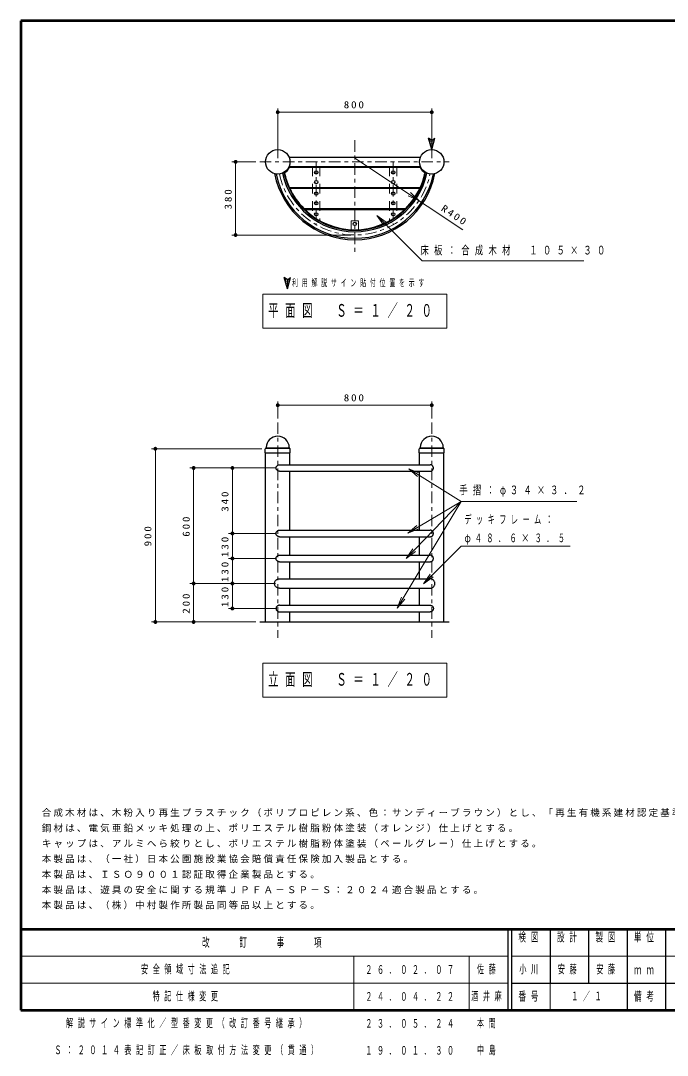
# Model space of a CAD drawing. Units: millimetres on the paper, scale 1:20. Extents: x -365 to 0, y -12 to 257.
# Drawn here: x -365 to -197.1, y -11.7 to 257 of the extents above; entities that cross this region are included whole.
import ezdxf

# ---------------------------------------------------------------- set-up
doc = ezdxf.new("R2010")
doc.units = ezdxf.units.MM
doc.linetypes.add('USER1', pattern=[4.5, 2.5, -2])
doc.linetypes.add('USER2', pattern=[6, 3, -1, 1, -1])
doc.layers.add('LY_1', color=7, linetype='Continuous', lineweight=13)
doc.layers.add('LY_8', color=7, linetype='Continuous', lineweight=13)
doc.layers.add('LY_3', color=7, linetype='Continuous')
doc.styles.add('ＭＳ ゴシック', font='')
doc.styles.get('ＭＳ ゴシック').set_extended_font_data('MS Gothic')

# ---------------------------------------------------------------- blocks, each defined once
blk = doc.blocks.new('filled_dot')
at = {"color": 0, "linetype": 'Continuous', "lineweight": -2, "const_width": 1.25}
blk.add_lwpolyline([(-0.625, 0, 1), (0.625, 0, 1)], format="xyb", close=True, dxfattribs=at)
blk = doc.blocks.new('open_arrow')
at = {"color": 0, "linetype": 'Continuous', "lineweight": -2}
blk.add_lwpolyline([(7.5, 1.25), (0, 0), (7.5, -1.25)], dxfattribs=at)

msp = doc.modelspace()

# ---------------------------------------------------------------- linework, layer by layer
at = {"layer": 'LY_1'}
for p, q in [((-298.24, 221.332), (-298.24, 234.232)), ((-258.24, 221.332), (-258.24, 234.232)), ((-298.24, 233.232), (-258.24, 233.232)), ((-258.91, 226.007), (-258.374, 226.007)), ((-258.74, 225.373), (-258.74, 226.28)), ((-258.24, 223.507), (-258.24, 225.907)), ((-258.106, 226.007), (-257.57, 226.007)), ((-257.74, 225.373), (-257.74, 226.28)), ((-258.776, 225.507), (-257.704, 225.507)), ((-258.642, 225.007), (-257.838, 225.007)), ((-258.508, 224.507), (-257.972, 224.507)), ((-258.374, 224.007), (-258.106, 224.007)), ((-278.24, 221.332), (-250.13, 202.669)), ((-303.93, 220.332), (-310.18, 220.332)), ((-309.18, 201.332), (-309.18, 220.332)), ((-270.76, 203.939), (-272.528, 206.414)), ((-272.528, 206.414), (-270.053, 204.646)), ((-272.528, 206.414), (-270.406, 204.293)), ((-279.24, 201.332), (-310.18, 201.332)), ((-296.405, 189.821), (-295.869, 189.821)), ((-296.271, 189.321), (-295.199, 189.321)), ((-296.235, 189.187), (-296.235, 190.094)), ((-296.137, 188.821), (-295.333, 188.821)), ((-296.003, 188.321), (-295.467, 188.321)), ((-295.735, 187.321), (-295.735, 189.721)), ((-295.601, 189.821), (-295.065, 189.821)), ((-295.235, 189.187), (-295.235, 190.094)), ((-302.14, 185.959), (-302.14, 177.159)), ((-254.34, 185.959), (-302.14, 185.959)), ((-295.869, 187.821), (-295.601, 187.821)), ((-254.34, 177.159), (-254.34, 185.959)), ((-302.14, 177.159), (-254.34, 177.159)), ((-298.24, 153.67), (-298.24, 158.118)), ((-298.24, 157.118), (-258.24, 157.118)), ((-258.24, 153.67), (-258.24, 158.118)), ((-302.415, 145.813), (-331.027, 145.813)), ((-330.027, 100.813), (-330.027, 145.813)), ((-301.397, 145.834), (-295.084, 145.834)), ((-301.196, 146.063), (-295.285, 146.063)), ((-261.397, 145.834), (-255.084, 145.834)), ((-261.196, 146.063), (-255.285, 146.063)), ((-298.806, 140.813), (-321.083, 140.813)), ((-320.083, 110.813), (-320.083, 140.813)), ((-298.806, 140.813), (-311.012, 140.813)), ((-310.012, 123.813), (-310.012, 140.813)), ((-261.92, 138.593), (-264.204, 140.602)), ((-264.204, 140.602), (-261.392, 139.443)), ((-264.204, 140.602), (-261.656, 139.018)), ((-264.204, 140.602), (-250.588, 132.137)), ((-267.22, 104.438), (-250.588, 132.137)), ((-264.423, 123.87), (-250.588, 132.137)), ((-298.806, 123.813), (-311.012, 123.813)), ((-310.012, 117.313), (-310.012, 123.813)), ((-264.423, 123.87), (-262.104, 125.838)), ((-264.423, 123.87), (-261.847, 125.409)), ((-261.591, 124.98), (-264.423, 123.87)), ((-264.913, 117.344), (-263.186, 119.846)), ((-264.913, 117.344), (-262.826, 119.499)), ((-262.467, 119.151), (-264.913, 117.344)), ((-298.806, 117.313), (-311.012, 117.313)), ((-310.012, 110.813), (-310.012, 117.313)), ((-260.389, 110.731), (-258.621, 113.206)), ((-298.806, 110.813), (-321.083, 110.813)), ((-298.806, 110.813), (-321.083, 110.813)), ((-320.083, 100.813), (-320.083, 110.813)), ((-298.806, 110.813), (-311.012, 110.813)), ((-310.012, 104.313), (-310.012, 110.813)), ((-260.389, 110.731), (-258.267, 112.852)), ((-257.914, 112.498), (-260.389, 110.731)), ((-267.22, 104.438), (-266.104, 107.267)), ((-267.22, 104.438), (-265.675, 107.01)), ((-265.247, 106.752), (-267.22, 104.438)), ((-298.806, 104.313), (-311.012, 104.313)), ((-303.93, 100.813), (-331.027, 100.813)), ((-303.93, 100.813), (-321.083, 100.813)), ((-302.14, 90.127), (-302.14, 81.327)), ((-254.34, 90.127), (-302.14, 90.127)), ((-254.34, 81.327), (-254.34, 90.127)), ((-302.14, 81.327), (-254.34, 81.327))]:
    msp.add_line(p, q, dxfattribs=at)
at = {"layer": 'LY_1', "linetype": 'USER2'}
for p, q in [((-278.24, 225.959), (-278.24, 196.339)), ((-302.93, 220.332), (-253.727, 220.332)), ((-288.24, 220.332), (-288.24, 204.011)), ((-268.24, 220.332), (-268.24, 204.011)), ((-298.24, 152.67), (-298.24, 96.709)), ((-258.24, 152.67), (-258.24, 96.709))]:
    msp.add_line(p, q, dxfattribs=at)
at = {"layer": 'LY_1', "lineweight": 25}
for p, q in [((-258.24, 225.907), (-259.044, 226.507)), ((-258.24, 223.507), (-259.044, 226.507)), ((-258.24, 225.907), (-257.436, 226.507)), ((-258.24, 223.507), (-257.436, 226.507)), ((-295.307, 221.547), (-261.174, 221.547)), ((-295.307, 219.117), (-261.174, 219.117)), ((-295.202, 218.957), (-261.279, 218.957)), ((-295.25, 213.707), (-261.231, 213.707)), ((-295.135, 213.457), (-261.345, 213.457)), ((-291.466, 208.207), (-265.015, 208.207)), ((-291.212, 207.957), (-265.268, 207.957)), ((-295.735, 189.721), (-296.539, 190.321)), ((-295.735, 187.321), (-296.539, 190.321)), ((-295.735, 189.721), (-294.931, 190.321)), ((-295.735, 187.321), (-294.931, 190.321)), ((-301.49, 144.738), (-301.47, 145.754)), ((-301.411, 145.891), (-301.284, 146.019)), ((-295.069, 145.891), (-295.197, 146.019)), ((-294.99, 144.738), (-295.011, 145.754)), ((-261.49, 144.738), (-261.47, 145.754)), ((-261.411, 145.891), (-261.284, 146.019)), ((-255.069, 145.891), (-255.197, 146.019)), ((-254.99, 144.738), (-255.011, 145.754)), ((-301.465, 144.713), (-295.015, 144.713)), ((-301.415, 100.813), (-301.415, 144.713)), ((-295.065, 141.663), (-295.065, 144.713)), ((-261.465, 144.713), (-255.015, 144.713)), ((-261.415, 141.663), (-261.415, 144.713)), ((-255.065, 100.813), (-255.065, 144.713)), ((-297.806, 141.663), (-258.675, 141.663)), ((-297.806, 139.963), (-258.675, 139.963)), ((-295.065, 124.663), (-295.065, 139.963)), ((-261.415, 124.663), (-261.415, 139.963)), ((-297.806, 124.663), (-258.675, 124.663)), ((-297.806, 122.963), (-258.675, 122.963)), ((-295.065, 118.163), (-295.065, 122.963)), ((-261.415, 118.163), (-261.415, 122.963)), ((-297.806, 118.163), (-258.675, 118.163)), ((-297.806, 116.463), (-258.675, 116.463)), ((-295.065, 112.028), (-295.065, 116.463)), ((-261.415, 112.028), (-261.415, 116.463)), ((-297.806, 112.028), (-258.675, 112.028)), ((-297.806, 109.598), (-258.675, 109.598)), ((-295.065, 105.163), (-295.065, 109.598)), ((-261.415, 105.163), (-261.415, 109.598)), ((-297.806, 105.163), (-258.675, 105.163)), ((-297.806, 103.463), (-258.675, 103.463)), ((-295.065, 100.813), (-295.065, 103.463)), ((-261.415, 100.813), (-261.415, 103.463)), ((-302.93, 100.813), (-253.727, 100.813))]:
    msp.add_line(p, q, dxfattribs=at)
at = {"layer": 'LY_1', "linetype": 'USER1'}
for p, q in [((-289.19, 219.117), (-289.19, 206.068)), ((-287.29, 219.117), (-287.29, 204.871)), ((-269.19, 219.117), (-269.19, 204.871)), ((-267.29, 219.117), (-267.29, 206.068)), ((-279.19, 205.047), (-279.19, 202.571)), ((-279.19, 205.047), (-277.29, 205.047)), ((-277.29, 205.047), (-277.29, 202.571))]:
    msp.add_line(p, q, dxfattribs=at)
at = {"layer": 'LY_1'}
for points in [[(-272.528, 206.414), (-260.708, 194.594), (-218.708, 194.594)], [(-264.913, 117.344), (-250.588, 132.137), (-220.588, 132.137)], [(-260.389, 110.731), (-250.588, 120.531), (-222.317, 120.531)]]:
    msp.add_lwpolyline(points, dxfattribs=at)
at = {"layer": 'LY_1', "lineweight": 25}
for points in [[(-297.806, 139.963), (-297.919, 139.97), (-298.031, 139.991), (-298.138, 140.027), (-298.24, 140.076), (-298.334, 140.138), (-298.42, 140.211), (-298.495, 140.295), (-298.558, 140.388), (-298.608, 140.487), (-298.644, 140.593), (-298.667, 140.702), (-298.674, 140.813), (-298.667, 140.923), (-298.644, 141.033), (-298.608, 141.138), (-298.558, 141.238), (-298.495, 141.33), (-298.42, 141.414), (-298.334, 141.487), (-298.24, 141.549), (-298.138, 141.598), (-298.031, 141.634), (-297.919, 141.655), (-297.806, 141.663)], [(-258.675, 139.963), (-258.561, 139.97), (-258.45, 139.991), (-258.342, 140.027), (-258.241, 140.076), (-258.146, 140.138), (-258.061, 140.211), (-257.986, 140.295), (-257.923, 140.388), (-257.873, 140.487), (-257.836, 140.593), (-257.814, 140.702), (-257.806, 140.813), (-257.814, 140.923), (-257.836, 141.033), (-257.873, 141.138), (-257.923, 141.238), (-257.986, 141.33), (-258.061, 141.414), (-258.146, 141.487), (-258.241, 141.549), (-258.342, 141.598), (-258.45, 141.634), (-258.561, 141.655), (-258.675, 141.663)], [(-297.806, 122.963), (-297.919, 122.97), (-298.031, 122.991), (-298.138, 123.027), (-298.24, 123.076), (-298.334, 123.138), (-298.42, 123.211), (-298.495, 123.295), (-298.558, 123.388), (-298.608, 123.487), (-298.644, 123.593), (-298.667, 123.702), (-298.674, 123.813), (-298.667, 123.923), (-298.644, 124.033), (-298.608, 124.138), (-298.558, 124.238), (-298.495, 124.33), (-298.42, 124.414), (-298.334, 124.487), (-298.24, 124.549), (-298.138, 124.598), (-298.031, 124.634), (-297.919, 124.655), (-297.806, 124.663)], [(-258.675, 122.963), (-258.561, 122.97), (-258.45, 122.991), (-258.342, 123.027), (-258.241, 123.076), (-258.146, 123.138), (-258.061, 123.211), (-257.986, 123.295), (-257.923, 123.388), (-257.873, 123.487), (-257.836, 123.593), (-257.814, 123.702), (-257.806, 123.813), (-257.814, 123.923), (-257.836, 124.033), (-257.873, 124.138), (-257.923, 124.238), (-257.986, 124.33), (-258.061, 124.414), (-258.146, 124.487), (-258.241, 124.549), (-258.342, 124.598), (-258.45, 124.634), (-258.561, 124.655), (-258.675, 124.663)], [(-297.806, 116.463), (-297.919, 116.47), (-298.031, 116.491), (-298.138, 116.527), (-298.24, 116.576), (-298.334, 116.638), (-298.42, 116.711), (-298.495, 116.795), (-298.558, 116.888), (-298.608, 116.987), (-298.644, 117.093), (-298.667, 117.202), (-298.674, 117.313), (-298.667, 117.423), (-298.644, 117.533), (-298.608, 117.638), (-298.558, 117.738), (-298.495, 117.83), (-298.42, 117.914), (-298.334, 117.987), (-298.24, 118.049), (-298.138, 118.098), (-298.031, 118.134), (-297.919, 118.155), (-297.806, 118.163)], [(-258.675, 116.463), (-258.561, 116.47), (-258.45, 116.491), (-258.342, 116.527), (-258.241, 116.576), (-258.146, 116.638), (-258.061, 116.711), (-257.986, 116.795), (-257.923, 116.888), (-257.873, 116.987), (-257.836, 117.093), (-257.814, 117.202), (-257.806, 117.313), (-257.814, 117.423), (-257.836, 117.533), (-257.873, 117.638), (-257.923, 117.738), (-257.986, 117.83), (-258.061, 117.914), (-258.146, 117.987), (-258.241, 118.049), (-258.342, 118.098), (-258.45, 118.134), (-258.561, 118.155), (-258.675, 118.163)], [(-297.806, 109.598), (-297.97, 109.608), (-298.131, 109.639), (-298.287, 109.69), (-298.434, 109.76), (-298.57, 109.849), (-298.694, 109.953), (-298.802, 110.073), (-298.894, 110.205), (-298.966, 110.348), (-299.019, 110.498), (-299.051, 110.654), (-299.062, 110.813), (-299.051, 110.971), (-299.019, 111.127), (-298.966, 111.277), (-298.894, 111.42), (-298.802, 111.552), (-298.694, 111.672), (-298.57, 111.776), (-298.434, 111.865), (-298.287, 111.935), (-298.131, 111.986), (-297.97, 112.017), (-297.806, 112.028)], [(-258.675, 109.598), (-258.511, 109.608), (-258.35, 109.639), (-258.194, 109.69), (-258.047, 109.76), (-257.91, 109.849), (-257.787, 109.953), (-257.678, 110.073), (-257.587, 110.205), (-257.514, 110.348), (-257.462, 110.498), (-257.429, 110.654), (-257.419, 110.813), (-257.429, 110.971), (-257.462, 111.127), (-257.514, 111.277), (-257.587, 111.42), (-257.678, 111.552), (-257.787, 111.672), (-257.91, 111.776), (-258.047, 111.865), (-258.194, 111.935), (-258.35, 111.986), (-258.511, 112.017), (-258.675, 112.028)], [(-297.806, 105.163), (-297.919, 105.155), (-298.031, 105.134), (-298.138, 105.098), (-298.24, 105.049), (-298.334, 104.987), (-298.42, 104.914), (-298.495, 104.83), (-298.558, 104.738), (-298.608, 104.638), (-298.644, 104.533), (-298.667, 104.423), (-298.674, 104.313), (-298.667, 104.202), (-298.644, 104.093), (-298.608, 103.987), (-298.558, 103.888), (-298.495, 103.795), (-298.42, 103.711), (-298.334, 103.638), (-298.24, 103.576), (-298.138, 103.527), (-298.031, 103.491), (-297.919, 103.47), (-297.806, 103.463)], [(-258.675, 105.163), (-258.561, 105.155), (-258.45, 105.134), (-258.342, 105.098), (-258.241, 105.049), (-258.146, 104.987), (-258.061, 104.914), (-257.986, 104.83), (-257.923, 104.738), (-257.873, 104.638), (-257.836, 104.533), (-257.814, 104.423), (-257.806, 104.313), (-257.814, 104.202), (-257.836, 104.093), (-257.873, 103.987), (-257.923, 103.888), (-257.986, 103.795), (-258.061, 103.711), (-258.146, 103.638), (-258.241, 103.576), (-258.342, 103.527), (-258.45, 103.491), (-258.561, 103.47), (-258.675, 103.463)]]:
    msp.add_lwpolyline(points, dxfattribs=at)
for centre, radius in [((-298.24, 220.332), 3.175), ((-258.24, 220.332), 3.175), ((-288.24, 217.582), 0.425), ((-268.24, 217.582), 0.425), ((-288.24, 215.082), 0.425), ((-268.24, 215.082), 0.425), ((-288.24, 212.082), 0.425), ((-268.24, 212.082), 0.425), ((-288.24, 209.582), 0.425), ((-268.24, 209.582), 0.425), ((-288.24, 206.707), 0.425), ((-268.24, 206.707), 0.425), ((-278.24, 204.207), 0.425)]:
    msp.add_circle(centre, radius, dxfattribs=at)
for centre, radius, start, end in [((-298.24, 220.332), 3.335, 301.71483, 335.65099), ((-258.24, 220.332), 3.335, 204.34901, 238.28517), ((-278.24, 221.332), 21.215, 191.05188, 348.94812), ((-278.24, 221.332), 20.85, 191.46749, 348.53251), ((-278.24, 221.332), 19.15, 191.80132, 348.19868), ((-278.24, 221.332), 18.785, 191.50511, 348.49489), ((-278.24, 221.358), 18.651, 191.95444, 204.21924), ((-278.24, 221.358), 18.651, 335.78076, 348.04556), ((-278.24, 221.358), 18.651, 205.06418, 224.83881), ((-278.24, 221.358), 18.651, 315.16119, 334.93582), ((-278.24, 221.358), 18.651, 225.9323, 314.0677), ((-298.24, 146.063), 3, 1.14005, 178.85842), ((-258.24, 146.063), 3, 1.14005, 178.85842), ((-301.27, 145.75), 0.2, 135, 178.99605), ((-301.39, 146.125), 0.15, 315, 358.85842), ((-295.091, 146.125), 0.15, 181.14005, 225), ((-295.211, 145.75), 0.2, 1.00395, 45), ((-261.27, 145.75), 0.2, 135, 178.99605), ((-261.39, 146.125), 0.15, 315, 358.85842), ((-255.091, 146.125), 0.15, 181.14005, 225), ((-255.211, 145.75), 0.2, 1.00395, 45), ((-301.465, 144.738), 0.025, 178.87801, 270), ((-295.015, 144.738), 0.025, 270, 1.12199), ((-261.465, 144.738), 0.025, 178.87801, 270), ((-255.015, 144.738), 0.025, 270, 1.12199)]:
    msp.add_arc(centre, radius, start, end, dxfattribs=at)
at = {"layer": 'LY_1', "linetype": 'USER2'}
msp.add_arc((-278.24, 221.332), 20, 191.96171, 348.03829, dxfattribs=at)
at = {"layer": 'LY_8', "lineweight": 50}
for p, q in [((-365, 257), (-365, 0)), ((0, 257), (-365, 257)), ((-365, 21), (0, 21)), ((-365, 0), (0, 0))]:
    msp.add_line(p, q, dxfattribs=at)
at = {"layer": 'LY_8', "color": 211, "lineweight": 25}
for p, q in [((-238.5, 21), (-238.5, 0)), ((-237.5, 21), (-237.5, 0)), ((-227.5, 21), (-227.5, 7)), ((-217.5, 21), (-217.5, 7)), ((-207.5, 21), (-207.5, 0)), ((-197.5, 21), (-197.5, 7)), ((-237.5, 7), (0, 7))]:
    msp.add_line(p, q, dxfattribs=at)
at = {"layer": 'LY_8'}
for p, q in [((-365, 14), (-238.5, 14)), ((-278.5, 14), (-278.5, 0)), ((-248.5, 14), (-248.5, 0)), ((-237.5, 14), (-182.5, 14)), ((-365, 7), (-238.5, 7)), ((-227.5, 7), (-227.5, 0))]:
    msp.add_line(p, q, dxfattribs=at)
at = {"layer": 'LY_8', "lineweight": 25}
msp.add_line((-197.5, 7), (-197.5, 0), dxfattribs=at)

# ---------------------------------------------------------------- block references
at = {"layer": 'LY_1', "xscale": 0.4, "yscale": 0.4}
for p in [(-298.24, 233.232), (-298.24, 157.118)]:
    msp.add_blockref('filled_dot', p, dxfattribs=at)
for name, p, rotation in [('filled_dot', (-258.24, 233.232), 180), ('filled_dot', (-309.18, 220.332), 270), ('open_arrow', (-261.578, 210.27), 146.4), ('filled_dot', (-309.18, 201.332), 90), ('filled_dot', (-258.24, 157.118), 180), ('filled_dot', (-330.027, 145.813), 270), ('filled_dot', (-320.083, 140.813), 270), ('filled_dot', (-310.012, 140.813), 270), ('filled_dot', (-310.012, 123.813), 90), ('filled_dot', (-310.012, 123.813), 270), ('filled_dot', (-310.012, 117.313), 90), ('filled_dot', (-310.012, 117.313), 270), ('filled_dot', (-320.083, 110.813), 90), ('filled_dot', (-320.083, 110.813), 270), ('filled_dot', (-310.012, 110.813), 90), ('filled_dot', (-310.012, 110.813), 270), ('filled_dot', (-310.012, 104.313), 90), ('filled_dot', (-330.027, 100.813), 90), ('filled_dot', (-320.083, 100.813), 90)]:
    msp.add_blockref(name, p, dxfattribs=dict(at, rotation=rotation))

# ---------------------------------------------------------------- texts
at = {"layer": 'LY_1', "style": 'ＭＳ ゴシック'}
for s, insert, char_height, attachment_point in [('\\T1.33;\\W1.15;800', (-278.24, 234.232), 1.833, 8), ('\\T1.64;\\W0.7;床板：合成木材\u3000１０５×３０', (-261.171, 197.244), 2.199, 4), ('\\T1.64;\\W0.6;利用解説サイン貼付位置を示す', (-294.527, 188.818), 1.833, 4), ('\\T1.64;\\W0.6;平面図\u3000Ｓ＝１／２０', (-300.74, 181.559), 3.299, 4), ('\\T1.33;\\W1.15;800', (-278.24, 158.118), 1.833, 8), ('\\T1.63;\\W0.7;手摺：φ３４×３．２', (-251.074, 134.787), 2.199, 4), ('\\T1.63;\\W0.6;デッキフレーム：', (-249.733, 127.331), 2.199, 4), ('\\T1.63;\\W0.6;φ４８．６×３．５', (-249.733, 122.331), 2.199, 4), ('\\T1.64;\\W0.6;立面図\u3000Ｓ＝１／２０', (-300.74, 85.727), 3.299, 4), ('\\T1.23;合成木材は、木粉入り再生プラスチック（ポリプロピレン系、色：サンディーブラウン）とし、「再生有機系建材認定基準」適合品とする。', (-359.511, 50.166), 1.76, 7), ('\\T1.23;鋼材は、電気亜鉛メッキ処理の上、ポリエステル樹脂粉体塗装（オレンジ）仕上げとする。', (-359.511, 46.166), 1.76, 7), ('\\T1.23;キャップは、アルミへら絞りとし、ポリエステル樹脂粉体塗装（ペールグレー）仕上げとする。', (-359.511, 42.166), 1.76, 7), ('\\T1.23;本製品は、（一社）日本公園施設業協会賠償責任保険加入製品とする。', (-359.511, 38.166), 1.76, 7), ('\\T1.23;本製品は、ＩＳＯ９００１認証取得企業製品とする。', (-359.511, 34.166), 1.76, 7), ('\\T1.23;本製品は、遊具の安全に関する規準ＪＰＦＡ－ＳＰ－Ｓ：２０２４適合製品とする。', (-359.511, 30.166), 1.76, 7), ('\\T1.23;本製品は、（株）中村製作所製品同等品以上とする。', (-359.511, 26.166), 1.76, 7), ('\\T1.64;\\W0.6;安全領域寸法追記', (-333.75, 10.5), 2.199, 4), ('\\T1.64;\\W0.6;２６．０２．０７', (-275.5, 10.5), 2.199, 4), ('\\T1.64;\\W0.6;佐藤', (-246.5, 10.5), 2.199, 4), ('\\T1.64;\\W0.6;安藤', (-225.5, 10.5), 2.199, 4), ('\\T1.64;\\W0.6;安藤', (-215.5, 10.5), 2.199, 4), ('\\T1.64;\\W0.6;特記仕様変更', (-330.75, 3.5), 2.199, 4), ('\\T1.64;\\W0.6;２４．０４．２２', (-275.5, 3.5), 2.199, 4), ('\\T1.64;\\W0.6;酒井麻', (-248, 3.5), 2.199, 4), ('\\T1.64;\\W0.6;解説サイン標準化／型番変更（改訂番号継承）', (-353.25, -3.5), 2.199, 4), ('\\T1.64;\\W0.6;２３．０５．２４', (-275.5, -3.5), 2.199, 4), ('\\T1.64;\\W0.6;本間', (-246.5, -3.5), 2.199, 4), ('\\T1.64;\\W0.6;Ｓ：２０１４表記訂正／床板取付方法変更（貫通）', (-356.25, -10.5), 2.199, 4), ('\\T1.64;\\W0.6;１９．０１．３０', (-275.5, -10.5), 2.199, 4), ('\\T1.64;\\W0.6;中島', (-246.5, -10.5), 2.199, 4)]:
    msp.add_mtext(s, dxfattribs=dict(at, insert=insert, char_height=char_height, attachment_point=attachment_point))
at = {"layer": 'LY_1', "char_height": 1.833, "attachment_point": 8, "style": 'ＭＳ ゴシック'}
for s, insert, rotation in [('\\T1.33;\\W1.15;380', (-310.18, 210.832), 90), ('\\T1.33;\\W1.15;R400', (-252.823, 205.657), 326.419), ('\\T1.33;\\W1.15;340', (-311.012, 132.313), 90), ('\\T1.33;\\W1.15;600', (-321.083, 125.813), 90), ('\\T1.33;\\W1.15;900', (-331.027, 123.313), 90), ('\\T1.33;\\W1.15;130', (-311.012, 120.563), 90), ('\\T1.33;\\W1.15;130', (-311.012, 114.063), 90), ('\\T1.33;\\W1.15;200', (-321.083, 105.813), 90), ('\\T1.33;\\W1.15;130', (-311.012, 107.563), 90)]:
    msp.add_mtext(s, dxfattribs=dict(at, insert=insert, rotation=rotation))
at = {"layer": 'LY_3', "char_height": 2.199, "attachment_point": 4, "style": 'ＭＳ ゴシック'}
for s, insert in [('\\T1.64;\\W0.6;小川', (-235.5, 10.5)), ('\\T1.64;\\W0.6;１／１', (-222, 3.5))]:
    msp.add_mtext(s, dxfattribs=dict(at, insert=insert))
at = {"layer": 'LY_8', "color": 4, "char_height": 2.346, "style": 'ＭＳ ゴシック'}
for s, insert, attachment_point in [('\\T1.64;\\W0.6;改\u3000\u3000訂\u3000\u3000事\u3000\u3000項', (-301.75, 17.5), 5), ('\\T1.64;\\W0.6;検図', (-232.5, 20.167), 2), ('\\T1.64;\\W0.6;設計', (-222.5, 20.167), 2), ('\\T1.64;\\W0.6;製図', (-212.5, 20.167), 2), ('\\T1.64;\\W0.6;単位', (-202.5, 20.167), 2), ('\\T1.64;\\W0.6;ｍｍ', (-202.5, 10.5), 5), ('\\T1.64;\\W0.6;番号', (-232.5, 3.5), 5), ('\\T1.64;\\W0.6;備考', (-202.5, 3.5), 5)]:
    msp.add_mtext(s, dxfattribs=dict(at, insert=insert, attachment_point=attachment_point))

doc.saveas('drawing.dxf')
